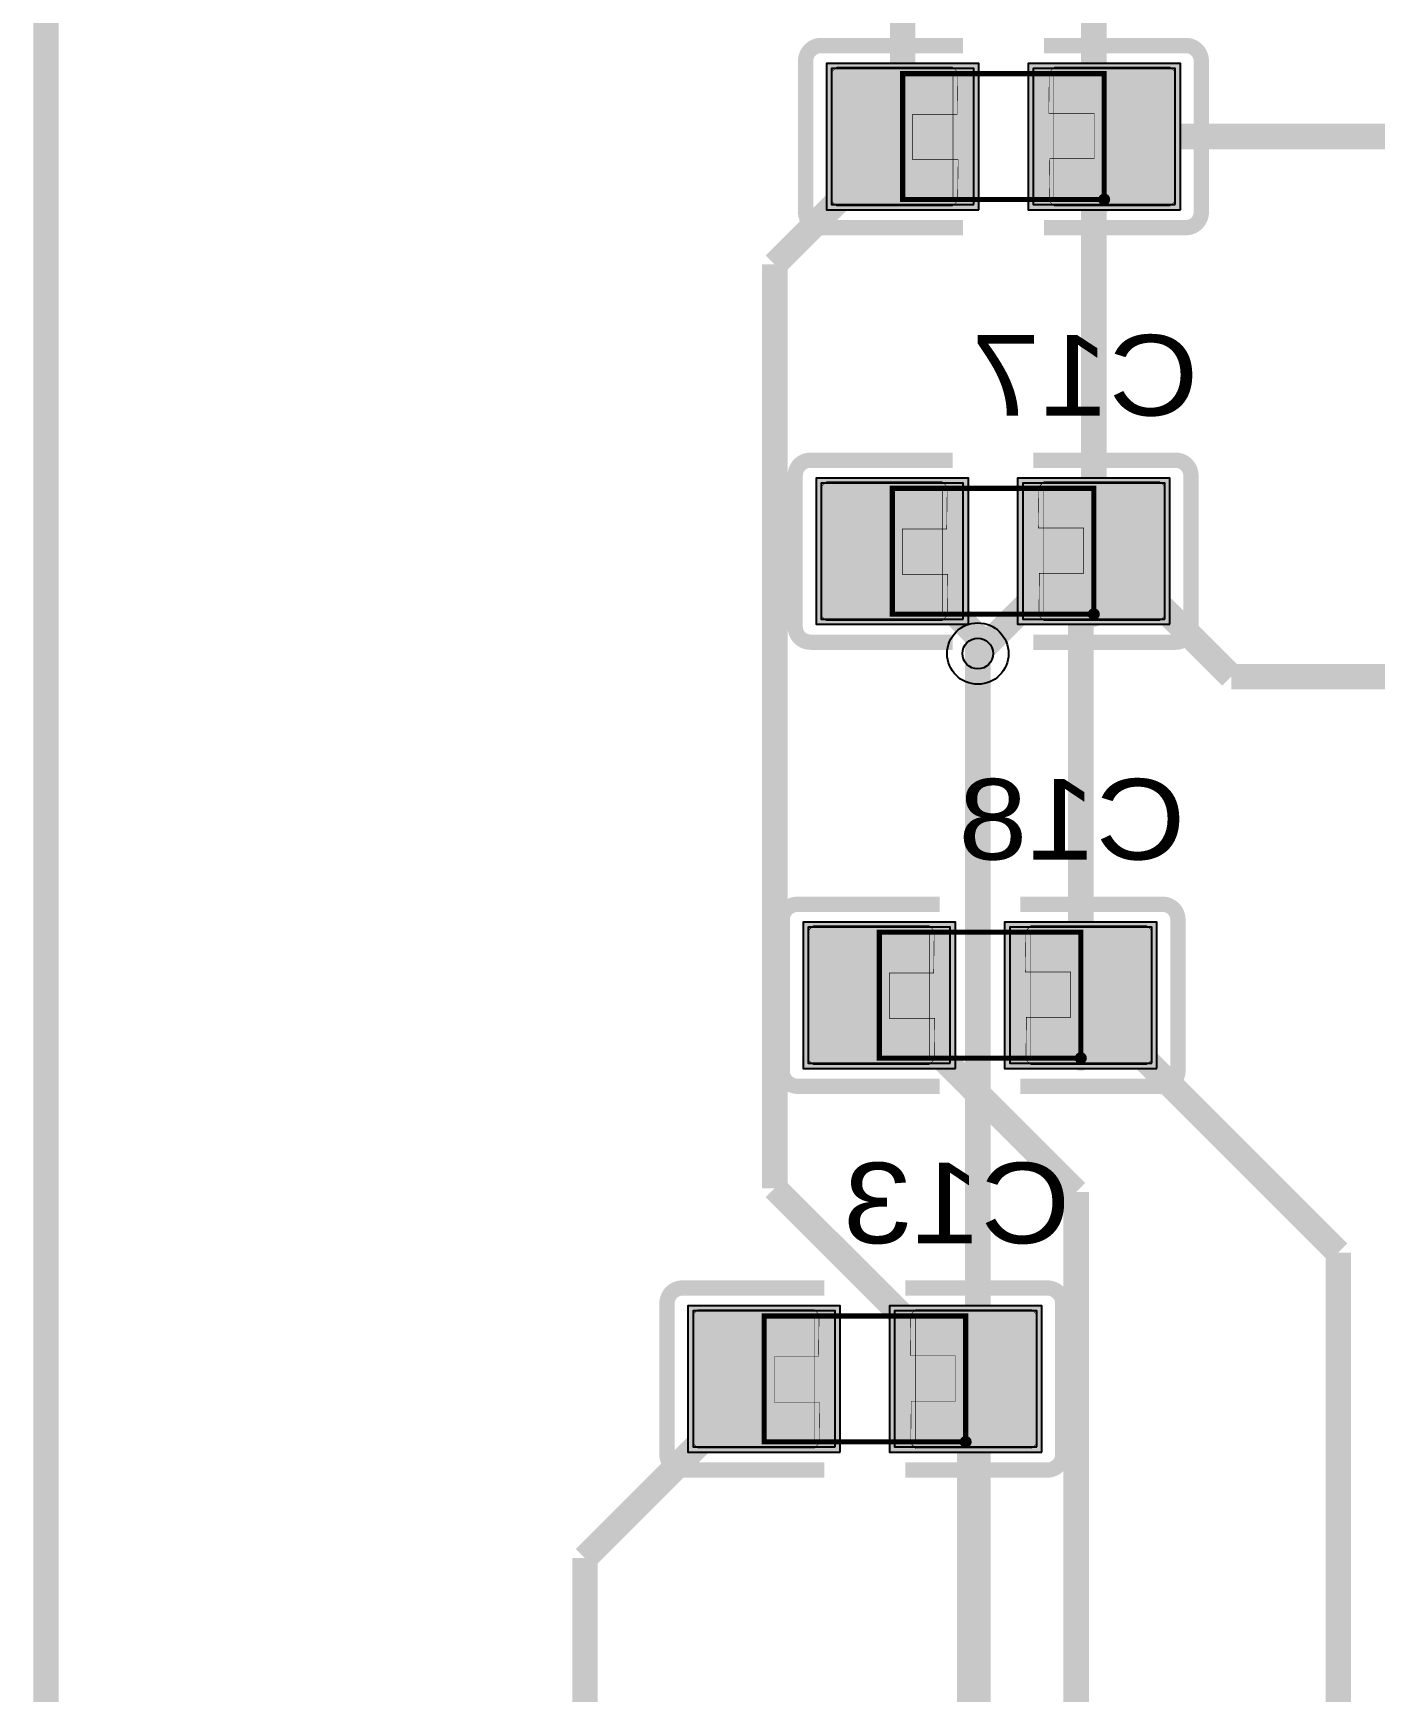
# Model space of a CAD drawing. Header units: millimetres. Extents: x -58 to -13, y -93 to 14.
# Drawn here: x -58.04 to -44.72, y -70.04 to -53.57 of the extents above; entities that cross this region are included whole.
import ezdxf
from ezdxf.enums import TextEntityAlignment as Align

# ---------------------------------------------------------------- set-up
doc = ezdxf.new("R2010")
doc.units = ezdxf.units.MM
doc.header["$MEASUREMENT"] = 0
for name, color, linetype, true_color in [('Board-Outline-Layer', 7, 'Continuous', 0xff00ff), ('Bottom-Layer', 7, 'Continuous', 0x0000ff), ('Component-Marking-Layer', 7, 'Continuous', 0x66ffcc), ('Component-Shape-Layer', 7, 'Continuous', 0x00cccc), ('Hole-Layer', 7, 'Continuous', 0x222222), ('Multi-Layer', 7, 'Continuous', 0xc0c0c0), ('Pin-Soldering-Layer', 7, 'Continuous', 0xcc9999), ('Top-Layer', 7, 'Continuous', 0xff0000), ('Top-Paste-Mask-Layer', 7, 'Continuous', 0x808080), ('Top-Silkscreen-Layer', 7, 'Continuous', 0xffcc00), ('Top-Solder-Mask-Layer', 7, 'Continuous', 0x800080)]:
    doc.layers.add(name, color=color, linetype=linetype, true_color=true_color)
doc.styles.get("Standard").update_dxf_attribs({"font": 'arial.ttf'})

msp = doc.modelspace()

# ---------------------------------------------------------------- hatches: boundary and pattern name
at = {"layer": 'Component-Marking-Layer'}
for points in [[(-47.469, -55.219, 1), (-47.349, -55.219, 1)], [(-47.469, -55.219, 1), (-47.349, -55.219, 1)], [(-47.572, -59.336, 1), (-47.452, -59.336, 1)], [(-47.572, -59.336, 1), (-47.452, -59.336, 1)], [(-47.701, -63.744, 1), (-47.581, -63.744, 1)], [(-47.701, -63.744, 1), (-47.581, -63.744, 1)], [(-48.844, -67.554, 1), (-48.724, -67.554, 1)], [(-48.844, -67.554, 1), (-48.724, -67.554, 1)]]:
    msp.add_hatch(color=256, dxfattribs=at).paths.add_polyline_path(points)
at = {"layer": 'Pin-Soldering-Layer'}
for points in [[(-49.409, -53.969), (-49.409, -55.219), (-48.909, -55.219), (-48.909, -53.969)], [(-49.409, -53.969), (-49.409, -55.219), (-48.909, -55.219), (-48.909, -53.969)], [(-47.409, -55.219), (-47.409, -53.969), (-47.909, -53.969), (-47.909, -55.219)], [(-47.409, -55.219), (-47.409, -53.969), (-47.909, -53.969), (-47.909, -55.219)], [(-49.512, -58.086), (-49.512, -59.336), (-49.012, -59.336), (-49.012, -58.086)], [(-49.512, -58.086), (-49.512, -59.336), (-49.012, -59.336), (-49.012, -58.086)], [(-47.512, -59.336), (-47.512, -58.086), (-48.012, -58.086), (-48.012, -59.336)], [(-47.512, -59.336), (-47.512, -58.086), (-48.012, -58.086), (-48.012, -59.336)], [(-49.641, -62.494), (-49.641, -63.744), (-49.141, -63.744), (-49.141, -62.494)], [(-49.641, -62.494), (-49.641, -63.744), (-49.141, -63.744), (-49.141, -62.494)], [(-47.641, -63.744), (-47.641, -62.494), (-48.141, -62.494), (-48.141, -63.744)], [(-47.641, -63.744), (-47.641, -62.494), (-48.141, -62.494), (-48.141, -63.744)], [(-50.784, -66.304), (-50.784, -67.554), (-50.284, -67.554), (-50.284, -66.304)], [(-50.784, -66.304), (-50.784, -67.554), (-50.284, -67.554), (-50.284, -66.304)], [(-48.784, -67.554), (-48.784, -66.304), (-49.284, -66.304), (-49.284, -67.554)], [(-48.784, -67.554), (-48.784, -66.304), (-49.284, -66.304), (-49.284, -67.554)]]:
    msp.add_hatch(color=256, dxfattribs=at).paths.add_polyline_path(points)
at = {"layer": 'Top-Layer'}
for points in [[(-48.704, -55.269), (-48.704, -53.919), (-50.114, -53.919), (-50.114, -55.269)], [(-46.704, -55.269), (-46.704, -53.919), (-48.114, -53.919), (-48.114, -55.269)], [(-48.807, -59.386), (-48.807, -58.036), (-50.217, -58.036), (-50.217, -59.386)], [(-46.807, -59.386), (-46.807, -58.036), (-48.217, -58.036), (-48.217, -59.386)], [(-48.936, -63.794), (-48.936, -62.444), (-50.346, -62.444), (-50.346, -63.794)], [(-46.936, -63.794), (-46.936, -62.444), (-48.346, -62.444), (-48.346, -63.794)], [(-50.079, -67.604), (-50.079, -66.254), (-51.489, -66.254), (-51.489, -67.604)], [(-48.079, -67.604), (-48.079, -66.254), (-49.489, -66.254), (-49.489, -67.604)]]:
    msp.add_hatch(color=256, dxfattribs=at).paths.add_polyline_path(points)
at = {"layer": 'Top-Paste-Mask-Layer'}
for points in [[(-50.114, -53.954), (-50.114, -55.234), (-50.064, -55.284), (-48.914, -55.284), (-48.864, -55.234), (-48.858, -54.824), (-49.309, -54.824), (-49.309, -54.374), (-48.869, -54.374), (-48.864, -53.954), (-48.914, -53.904), (-50.064, -53.904)], [(-50.114, -53.954), (-50.114, -55.234), (-50.064, -55.284), (-48.914, -55.284), (-48.864, -55.234), (-48.858, -54.824), (-49.309, -54.824), (-49.309, -54.374), (-48.869, -54.374), (-48.864, -53.954), (-48.914, -53.904), (-50.064, -53.904)], [(-46.704, -55.234), (-46.704, -53.954), (-46.754, -53.904), (-47.904, -53.904), (-47.954, -53.954), (-47.959, -54.364), (-47.509, -54.364), (-47.509, -54.814), (-47.949, -54.814), (-47.954, -55.234), (-47.904, -55.284), (-46.754, -55.284)], [(-46.704, -55.234), (-46.704, -53.954), (-46.754, -53.904), (-47.904, -53.904), (-47.954, -53.954), (-47.959, -54.364), (-47.509, -54.364), (-47.509, -54.814), (-47.949, -54.814), (-47.954, -55.234), (-47.904, -55.284), (-46.754, -55.284)], [(-50.217, -58.071), (-50.217, -59.351), (-50.167, -59.401), (-49.017, -59.401), (-48.967, -59.351), (-48.962, -58.941), (-49.412, -58.941), (-49.412, -58.491), (-48.972, -58.491), (-48.967, -58.071), (-49.017, -58.021), (-50.167, -58.021)], [(-50.217, -58.071), (-50.217, -59.351), (-50.167, -59.401), (-49.017, -59.401), (-48.967, -59.351), (-48.962, -58.941), (-49.412, -58.941), (-49.412, -58.491), (-48.972, -58.491), (-48.967, -58.071), (-49.017, -58.021), (-50.167, -58.021)], [(-46.807, -59.351), (-46.807, -58.071), (-46.857, -58.021), (-48.007, -58.021), (-48.057, -58.071), (-48.062, -58.481), (-47.612, -58.481), (-47.612, -58.931), (-48.052, -58.931), (-48.057, -59.351), (-48.007, -59.401), (-46.857, -59.401)], [(-46.807, -59.351), (-46.807, -58.071), (-46.857, -58.021), (-48.007, -58.021), (-48.057, -58.071), (-48.062, -58.481), (-47.612, -58.481), (-47.612, -58.931), (-48.052, -58.931), (-48.057, -59.351), (-48.007, -59.401), (-46.857, -59.401)], [(-50.346, -62.479), (-50.346, -63.759), (-50.296, -63.809), (-49.146, -63.809), (-49.096, -63.759), (-49.091, -63.349), (-49.541, -63.349), (-49.541, -62.899), (-49.101, -62.899), (-49.096, -62.479), (-49.146, -62.429), (-50.296, -62.429)], [(-50.346, -62.479), (-50.346, -63.759), (-50.296, -63.809), (-49.146, -63.809), (-49.096, -63.759), (-49.091, -63.349), (-49.541, -63.349), (-49.541, -62.899), (-49.101, -62.899), (-49.096, -62.479), (-49.146, -62.429), (-50.296, -62.429)], [(-46.936, -63.759), (-46.936, -62.479), (-46.986, -62.429), (-48.136, -62.429), (-48.186, -62.479), (-48.191, -62.889), (-47.741, -62.889), (-47.741, -63.339), (-48.181, -63.339), (-48.186, -63.759), (-48.136, -63.809), (-46.986, -63.809)], [(-46.936, -63.759), (-46.936, -62.479), (-46.986, -62.429), (-48.136, -62.429), (-48.186, -62.479), (-48.191, -62.889), (-47.741, -62.889), (-47.741, -63.339), (-48.181, -63.339), (-48.186, -63.759), (-48.136, -63.809), (-46.986, -63.809)], [(-51.489, -66.289), (-51.489, -67.569), (-51.439, -67.619), (-50.289, -67.619), (-50.239, -67.569), (-50.234, -67.159), (-50.684, -67.159), (-50.684, -66.709), (-50.244, -66.709), (-50.239, -66.289), (-50.289, -66.239), (-51.439, -66.239)], [(-51.489, -66.289), (-51.489, -67.569), (-51.439, -67.619), (-50.289, -67.619), (-50.239, -67.569), (-50.234, -67.159), (-50.684, -67.159), (-50.684, -66.709), (-50.244, -66.709), (-50.239, -66.289), (-50.289, -66.239), (-51.439, -66.239)], [(-48.079, -67.569), (-48.079, -66.289), (-48.129, -66.239), (-49.279, -66.239), (-49.329, -66.289), (-49.334, -66.699), (-48.884, -66.699), (-48.884, -67.149), (-49.324, -67.149), (-49.329, -67.569), (-49.279, -67.619), (-48.129, -67.619)], [(-48.079, -67.569), (-48.079, -66.289), (-48.129, -66.239), (-49.279, -66.239), (-49.329, -66.289), (-49.334, -66.699), (-48.884, -66.699), (-48.884, -67.149), (-49.324, -67.149), (-49.329, -67.569), (-49.279, -67.619), (-48.129, -67.619)]]:
    msp.add_hatch(color=256, dxfattribs=at).paths.add_polyline_path(points)
at = {"layer": 'Top-Solder-Mask-Layer'}
for points in [[(-48.653, -55.32), (-48.653, -53.868), (-50.164, -53.868), (-50.164, -55.32)], [(-46.653, -55.32), (-46.653, -53.868), (-48.164, -53.868), (-48.164, -55.32)], [(-48.756, -59.436), (-48.756, -57.985), (-50.268, -57.985), (-50.268, -59.436)], [(-46.756, -59.436), (-46.756, -57.985), (-48.268, -57.985), (-48.268, -59.436)], [(-48.885, -63.845), (-48.885, -62.393), (-50.397, -62.393), (-50.397, -63.845)], [(-46.885, -63.845), (-46.885, -62.393), (-48.397, -62.393), (-48.397, -63.845)], [(-50.028, -67.655), (-50.028, -66.203), (-51.54, -66.203), (-51.54, -67.655)], [(-48.028, -67.655), (-48.028, -66.203), (-49.54, -66.203), (-49.54, -67.655)]]:
    msp.add_hatch(color=256, dxfattribs=at).paths.add_polyline_path(points)

# ---------------------------------------------------------------- linework, layer by layer
at = {"layer": 'Board-Outline-Layer', "const_width": 0.254}
msp.add_lwpolyline([(-12.954, -92.837), (-12.954, 14.224), (-57.912, 14.224), (-57.912, -92.837)], close=True, dxfattribs=at)
at = {"layer": 'Bottom-Layer', "const_width": 0.254}
for points in [[(-47.647, -58.711), (-48.663, -59.727)], [(-47.393, -58.711), (-47.647, -58.711)], [(-46.148, -59.956), (-47.393, -58.711)], [(-48.663, -59.727), (-48.663, -72.935)], [(-25.574, -59.956), (-46.148, -59.956)]]:
    msp.add_lwpolyline(points, dxfattribs=at)
at = {"layer": 'Component-Marking-Layer', "const_width": 0.129}
for points in [[(-47.349, -55.219, -1), (-47.469, -55.219), (-47.469, -55.219, -1), (-47.349, -55.219)], [(-47.349, -55.219, -1), (-47.469, -55.219), (-47.469, -55.219, -1), (-47.349, -55.219)], [(-47.452, -59.336, -1), (-47.572, -59.336), (-47.572, -59.336, -1), (-47.452, -59.336)], [(-47.452, -59.336, -1), (-47.572, -59.336), (-47.572, -59.336, -1), (-47.452, -59.336)], [(-47.581, -63.744, -1), (-47.701, -63.744), (-47.701, -63.744, -1), (-47.581, -63.744)], [(-47.581, -63.744, -1), (-47.701, -63.744), (-47.701, -63.744, -1), (-47.581, -63.744)], [(-48.724, -67.554, -1), (-48.844, -67.554), (-48.844, -67.554, -1), (-48.724, -67.554)], [(-48.724, -67.554, -1), (-48.844, -67.554), (-48.844, -67.554, -1), (-48.724, -67.554)]]:
    msp.add_lwpolyline(points, format="xyb", dxfattribs=at)
at = {"layer": 'Component-Shape-Layer', "const_width": 0.0508}
for points in [[(-47.409, -55.219), (-47.409, -53.969), (-49.409, -53.969), (-49.409, -55.219)], [(-47.409, -55.219), (-47.409, -53.969), (-49.409, -53.969), (-49.409, -55.219)], [(-47.512, -59.336), (-47.512, -58.086), (-49.512, -58.086), (-49.512, -59.336)], [(-47.512, -59.336), (-47.512, -58.086), (-49.512, -58.086), (-49.512, -59.336)], [(-47.641, -63.744), (-47.641, -62.494), (-49.641, -62.494), (-49.641, -63.744)], [(-47.641, -63.744), (-47.641, -62.494), (-49.641, -62.494), (-49.641, -63.744)], [(-48.784, -67.554), (-48.784, -66.304), (-50.784, -66.304), (-50.784, -67.554)], [(-48.784, -67.554), (-48.784, -66.304), (-50.784, -66.304), (-50.784, -67.554)]]:
    msp.add_lwpolyline(points, close=True, dxfattribs=at)
at = {"layer": 'Hole-Layer'}
msp.add_lwpolyline([(-48.511, -59.727, -1), (-48.816, -59.727, -1)], format="xyb", close=True, dxfattribs=at)
at = {"layer": 'Multi-Layer'}
msp.add_lwpolyline([(-48.358, -59.727, -1), (-48.968, -59.727, -1)], format="xyb", close=True, dxfattribs=at)
at = {"layer": 'Pin-Soldering-Layer', "const_width": 0.00508}
for points in [[(-49.409, -53.969), (-49.409, -55.219), (-48.909, -55.219), (-48.909, -53.969)], [(-49.409, -53.969), (-49.409, -55.219), (-48.909, -55.219), (-48.909, -53.969)], [(-47.409, -55.219), (-47.409, -53.969), (-47.909, -53.969), (-47.909, -55.219)], [(-47.409, -55.219), (-47.409, -53.969), (-47.909, -53.969), (-47.909, -55.219)], [(-49.512, -58.086), (-49.512, -59.336), (-49.012, -59.336), (-49.012, -58.086)], [(-49.512, -58.086), (-49.512, -59.336), (-49.012, -59.336), (-49.012, -58.086)], [(-47.512, -59.336), (-47.512, -58.086), (-48.012, -58.086), (-48.012, -59.336)], [(-47.512, -59.336), (-47.512, -58.086), (-48.012, -58.086), (-48.012, -59.336)], [(-49.641, -62.494), (-49.641, -63.744), (-49.141, -63.744), (-49.141, -62.494)], [(-49.641, -62.494), (-49.641, -63.744), (-49.141, -63.744), (-49.141, -62.494)], [(-47.641, -63.744), (-47.641, -62.494), (-48.141, -62.494), (-48.141, -63.744)], [(-47.641, -63.744), (-47.641, -62.494), (-48.141, -62.494), (-48.141, -63.744)], [(-50.784, -66.304), (-50.784, -67.554), (-50.284, -67.554), (-50.284, -66.304)], [(-50.784, -66.304), (-50.784, -67.554), (-50.284, -67.554), (-50.284, -66.304)], [(-48.784, -67.554), (-48.784, -66.304), (-49.284, -66.304), (-49.284, -67.554)], [(-48.784, -67.554), (-48.784, -66.304), (-49.284, -66.304), (-49.284, -67.554)]]:
    msp.add_lwpolyline(points, close=True, dxfattribs=at)
at = {"layer": 'Top-Layer', "const_width": 0.254}
for points in [[(-47.512, -54.697), (-47.512, -49.617)], [(-49.409, -54.594), (-49.409, -51.038)], [(-50.679, -55.864), (-49.409, -54.594)], [(-47.512, -54.697), (-47.409, -54.594)], [(-47.409, -54.594), (-44.361, -54.594)], [(-47.512, -58.711), (-47.512, -54.697)], [(-50.679, -65.035), (-50.679, -55.864)], [(-48.663, -59.559), (-49.512, -58.711)], [(-47.641, -58.84), (-47.512, -58.711)], [(-47.641, -63.119), (-47.641, -58.84)], [(-48.663, -59.727), (-48.663, -59.559)], [(-49.641, -63.119), (-47.687, -65.073)], [(-45.085, -65.675), (-47.641, -63.119)], [(-48.784, -66.929), (-50.679, -65.035)], [(-47.687, -65.073), (-47.687, -80.645)], [(-45.085, -71.12), (-45.085, -65.675)], [(-52.562, -68.707), (-50.784, -66.929)], [(-48.742, -66.971), (-48.784, -66.929)], [(-48.742, -72.106), (-48.742, -66.971)], [(-52.562, -73.931), (-52.562, -68.707)]]:
    msp.add_lwpolyline(points, dxfattribs=at)
at = {"layer": 'Top-Layer'}
for points in [[(-48.704, -55.269), (-48.704, -53.919), (-50.114, -53.919), (-50.114, -55.269)], [(-46.704, -55.269), (-46.704, -53.919), (-48.114, -53.919), (-48.114, -55.269)], [(-48.807, -59.386), (-48.807, -58.036), (-50.217, -58.036), (-50.217, -59.386)], [(-46.807, -59.386), (-46.807, -58.036), (-48.217, -58.036), (-48.217, -59.386)], [(-48.936, -63.794), (-48.936, -62.444), (-50.346, -62.444), (-50.346, -63.794)], [(-46.936, -63.794), (-46.936, -62.444), (-48.346, -62.444), (-48.346, -63.794)], [(-50.079, -67.604), (-50.079, -66.254), (-51.489, -66.254), (-51.489, -67.604)], [(-48.079, -67.604), (-48.079, -66.254), (-49.489, -66.254), (-49.489, -67.604)]]:
    msp.add_lwpolyline(points, close=True, dxfattribs=at)
at = {"layer": 'Top-Paste-Mask-Layer', "const_width": 0.00508}
for points in [[(-50.114, -53.954), (-50.114, -55.234), (-50.064, -55.284), (-48.914, -55.284), (-48.864, -55.234), (-48.858, -54.824), (-49.309, -54.824), (-49.309, -54.374), (-48.869, -54.374), (-48.864, -53.954), (-48.914, -53.904), (-50.064, -53.904)], [(-50.114, -53.954), (-50.114, -55.234), (-50.064, -55.284), (-48.914, -55.284), (-48.864, -55.234), (-48.858, -54.824), (-49.309, -54.824), (-49.309, -54.374), (-48.869, -54.374), (-48.864, -53.954), (-48.914, -53.904), (-50.064, -53.904)], [(-46.704, -55.234), (-46.704, -53.954), (-46.754, -53.904), (-47.904, -53.904), (-47.954, -53.954), (-47.959, -54.364), (-47.509, -54.364), (-47.509, -54.814), (-47.949, -54.814), (-47.954, -55.234), (-47.904, -55.284), (-46.754, -55.284)], [(-46.704, -55.234), (-46.704, -53.954), (-46.754, -53.904), (-47.904, -53.904), (-47.954, -53.954), (-47.959, -54.364), (-47.509, -54.364), (-47.509, -54.814), (-47.949, -54.814), (-47.954, -55.234), (-47.904, -55.284), (-46.754, -55.284)], [(-50.217, -58.071), (-50.217, -59.351), (-50.167, -59.401), (-49.017, -59.401), (-48.967, -59.351), (-48.962, -58.941), (-49.412, -58.941), (-49.412, -58.491), (-48.972, -58.491), (-48.967, -58.071), (-49.017, -58.021), (-50.167, -58.021)], [(-50.217, -58.071), (-50.217, -59.351), (-50.167, -59.401), (-49.017, -59.401), (-48.967, -59.351), (-48.962, -58.941), (-49.412, -58.941), (-49.412, -58.491), (-48.972, -58.491), (-48.967, -58.071), (-49.017, -58.021), (-50.167, -58.021)], [(-46.807, -59.351), (-46.807, -58.071), (-46.857, -58.021), (-48.007, -58.021), (-48.057, -58.071), (-48.062, -58.481), (-47.612, -58.481), (-47.612, -58.931), (-48.052, -58.931), (-48.057, -59.351), (-48.007, -59.401), (-46.857, -59.401)], [(-46.807, -59.351), (-46.807, -58.071), (-46.857, -58.021), (-48.007, -58.021), (-48.057, -58.071), (-48.062, -58.481), (-47.612, -58.481), (-47.612, -58.931), (-48.052, -58.931), (-48.057, -59.351), (-48.007, -59.401), (-46.857, -59.401)], [(-50.346, -62.479), (-50.346, -63.759), (-50.296, -63.809), (-49.146, -63.809), (-49.096, -63.759), (-49.091, -63.349), (-49.541, -63.349), (-49.541, -62.899), (-49.101, -62.899), (-49.096, -62.479), (-49.146, -62.429), (-50.296, -62.429)], [(-50.346, -62.479), (-50.346, -63.759), (-50.296, -63.809), (-49.146, -63.809), (-49.096, -63.759), (-49.091, -63.349), (-49.541, -63.349), (-49.541, -62.899), (-49.101, -62.899), (-49.096, -62.479), (-49.146, -62.429), (-50.296, -62.429)], [(-46.936, -63.759), (-46.936, -62.479), (-46.986, -62.429), (-48.136, -62.429), (-48.186, -62.479), (-48.191, -62.889), (-47.741, -62.889), (-47.741, -63.339), (-48.181, -63.339), (-48.186, -63.759), (-48.136, -63.809), (-46.986, -63.809)], [(-46.936, -63.759), (-46.936, -62.479), (-46.986, -62.429), (-48.136, -62.429), (-48.186, -62.479), (-48.191, -62.889), (-47.741, -62.889), (-47.741, -63.339), (-48.181, -63.339), (-48.186, -63.759), (-48.136, -63.809), (-46.986, -63.809)], [(-51.489, -66.289), (-51.489, -67.569), (-51.439, -67.619), (-50.289, -67.619), (-50.239, -67.569), (-50.234, -67.159), (-50.684, -67.159), (-50.684, -66.709), (-50.244, -66.709), (-50.239, -66.289), (-50.289, -66.239), (-51.439, -66.239)], [(-51.489, -66.289), (-51.489, -67.569), (-51.439, -67.619), (-50.289, -67.619), (-50.239, -67.569), (-50.234, -67.159), (-50.684, -67.159), (-50.684, -66.709), (-50.244, -66.709), (-50.239, -66.289), (-50.289, -66.239), (-51.439, -66.239)], [(-48.079, -67.569), (-48.079, -66.289), (-48.129, -66.239), (-49.279, -66.239), (-49.329, -66.289), (-49.334, -66.699), (-48.884, -66.699), (-48.884, -67.149), (-49.324, -67.149), (-49.329, -67.569), (-49.279, -67.619), (-48.129, -67.619)], [(-48.079, -67.569), (-48.079, -66.289), (-48.129, -66.239), (-49.279, -66.239), (-49.329, -66.289), (-49.334, -66.699), (-48.884, -66.699), (-48.884, -67.149), (-49.324, -67.149), (-49.329, -67.569), (-49.279, -67.619), (-48.129, -67.619)]]:
    msp.add_lwpolyline(points, close=True, dxfattribs=at)
at = {"layer": 'Top-Silkscreen-Layer', "const_width": 0.152}
for points in [[(-50.372, -53.843, -0.414), (-50.22, -53.69)], [(-50.372, -53.843, -0.414), (-50.22, -53.69)], [(-46.445, -53.843, 0.414), (-46.597, -53.69)], [(-46.445, -53.843, 0.414), (-46.597, -53.69)], [(-50.22, -55.498, -0.414), (-50.372, -55.345)], [(-50.22, -55.498, -0.414), (-50.372, -55.345)], [(-46.597, -55.498, 0.414), (-46.445, -55.345)], [(-46.597, -55.498, 0.414), (-46.445, -55.345)], [(-50.476, -57.959, -0.414), (-50.323, -57.807)], [(-50.476, -57.959, -0.414), (-50.323, -57.807)], [(-46.548, -57.959, 0.414), (-46.701, -57.807)], [(-46.548, -57.959, 0.414), (-46.701, -57.807)], [(-50.323, -59.614, -0.414), (-50.476, -59.462)], [(-50.323, -59.614, -0.414), (-50.476, -59.462)], [(-46.701, -59.614, 0.414), (-46.548, -59.462)], [(-46.701, -59.614, 0.414), (-46.548, -59.462)], [(-50.605, -62.368, -0.414), (-50.452, -62.216)], [(-50.605, -62.368, -0.414), (-50.452, -62.216)], [(-46.677, -62.368, 0.414), (-46.83, -62.216)], [(-46.677, -62.368, 0.414), (-46.83, -62.216)], [(-50.452, -64.023, -0.414), (-50.605, -63.87)], [(-50.452, -64.023, -0.414), (-50.605, -63.87)], [(-46.83, -64.023, 0.414), (-46.677, -63.87)], [(-46.83, -64.023, 0.414), (-46.677, -63.87)], [(-51.748, -66.178, -0.414), (-51.595, -66.026)], [(-51.748, -66.178, -0.414), (-51.595, -66.026)], [(-47.82, -66.178, 0.414), (-47.973, -66.026)], [(-47.82, -66.178, 0.414), (-47.973, -66.026)], [(-51.595, -67.833, -0.414), (-51.748, -67.68)], [(-51.595, -67.833, -0.414), (-51.748, -67.68)], [(-47.973, -67.833, 0.414), (-47.82, -67.68)], [(-47.973, -67.833, 0.414), (-47.82, -67.68)]]:
    msp.add_lwpolyline(points, format="xyb", dxfattribs=at)
for points in [[(-50.22, -53.69), (-48.81, -53.69)], [(-50.22, -53.69), (-48.81, -53.69)], [(-46.597, -53.69), (-48.007, -53.69)], [(-46.597, -53.69), (-48.007, -53.69)], [(-50.372, -55.345), (-50.372, -53.843)], [(-50.372, -55.345), (-50.372, -53.843)], [(-46.445, -55.345), (-46.445, -53.843)], [(-46.445, -55.345), (-46.445, -53.843)], [(-48.81, -55.498), (-50.22, -55.498)], [(-48.81, -55.498), (-50.22, -55.498)], [(-48.007, -55.498), (-46.597, -55.498)], [(-48.007, -55.498), (-46.597, -55.498)], [(-50.323, -57.807), (-48.913, -57.807)], [(-50.323, -57.807), (-48.913, -57.807)], [(-46.701, -57.807), (-48.111, -57.807)], [(-46.701, -57.807), (-48.111, -57.807)], [(-50.476, -59.462), (-50.476, -57.959)], [(-50.476, -59.462), (-50.476, -57.959)], [(-46.548, -59.462), (-46.548, -57.959)], [(-46.548, -59.462), (-46.548, -57.959)], [(-48.913, -59.614), (-50.323, -59.614)], [(-48.913, -59.614), (-50.323, -59.614)], [(-48.111, -59.614), (-46.701, -59.614)], [(-48.111, -59.614), (-46.701, -59.614)], [(-50.452, -62.216), (-49.042, -62.216)], [(-50.452, -62.216), (-49.042, -62.216)], [(-46.83, -62.216), (-48.24, -62.216)], [(-46.83, -62.216), (-48.24, -62.216)], [(-50.605, -63.87), (-50.605, -62.368)], [(-50.605, -63.87), (-50.605, -62.368)], [(-46.677, -63.87), (-46.677, -62.368)], [(-46.677, -63.87), (-46.677, -62.368)], [(-49.042, -64.023), (-50.452, -64.023)], [(-49.042, -64.023), (-50.452, -64.023)], [(-48.24, -64.023), (-46.83, -64.023)], [(-48.24, -64.023), (-46.83, -64.023)], [(-51.595, -66.026), (-50.185, -66.026)], [(-51.595, -66.026), (-50.185, -66.026)], [(-47.973, -66.026), (-49.383, -66.026)], [(-47.973, -66.026), (-49.383, -66.026)], [(-51.748, -67.68), (-51.748, -66.178)], [(-51.748, -67.68), (-51.748, -66.178)], [(-47.82, -67.68), (-47.82, -66.178)], [(-47.82, -67.68), (-47.82, -66.178)], [(-50.185, -67.833), (-51.595, -67.833)], [(-50.185, -67.833), (-51.595, -67.833)], [(-49.383, -67.833), (-47.973, -67.833)], [(-49.383, -67.833), (-47.973, -67.833)]]:
    msp.add_lwpolyline(points, dxfattribs=at)
at = {"layer": 'Top-Solder-Mask-Layer'}
for points in [[(-48.653, -55.32), (-48.653, -53.868), (-50.164, -53.868), (-50.164, -55.32)], [(-46.653, -55.32), (-46.653, -53.868), (-48.164, -53.868), (-48.164, -55.32)], [(-48.756, -59.436), (-48.756, -57.985), (-50.268, -57.985), (-50.268, -59.436)], [(-46.756, -59.436), (-46.756, -57.985), (-48.268, -57.985), (-48.268, -59.436)], [(-48.885, -63.845), (-48.885, -62.393), (-50.397, -62.393), (-50.397, -63.845)], [(-46.885, -63.845), (-46.885, -62.393), (-48.397, -62.393), (-48.397, -63.845)], [(-50.028, -67.655), (-50.028, -66.203), (-51.54, -66.203), (-51.54, -67.655)], [(-48.028, -67.655), (-48.028, -66.203), (-49.54, -66.203), (-49.54, -67.655)]]:
    msp.add_lwpolyline(points, close=True, dxfattribs=at)

# ---------------------------------------------------------------- texts
at = {"layer": 'Top-Silkscreen-Layer', "text_generation_flag": 2, "width": 1.1}
for s, p in [('C17', (-46.472, -57.604)), ('C18', (-46.601, -62.012)), ('C13', (-47.744, -65.822))]:
    msp.add_text(s, height=0.8001, dxfattribs=at).set_placement(p, align=Align.BOTTOM_LEFT)

doc.saveas('drawing.dxf')
